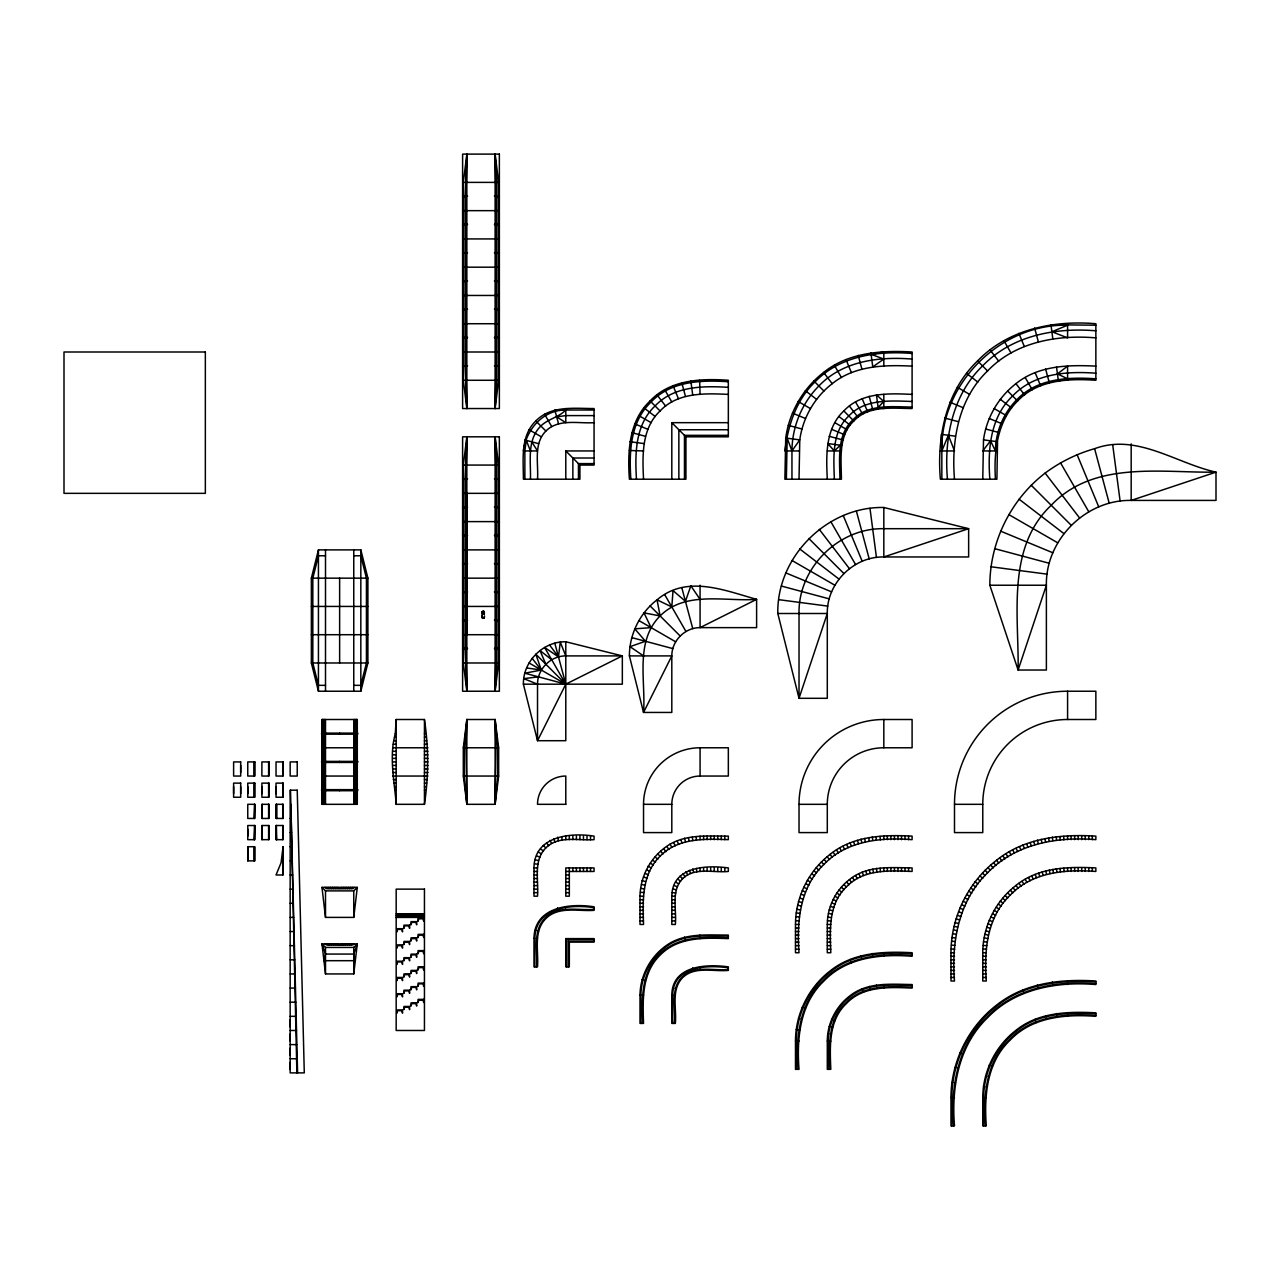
<?xml version="1.0" encoding="UTF-8"?>
<svg xmlns="http://www.w3.org/2000/svg" width="1280" height="1280" viewBox="0 0 1280 1280"><rect width="100%" height="100%" fill="white"/><g stroke="black" fill="none" stroke-linecap="round" stroke-linejoin="round"><path stroke-width="1.5" d="M482 612.864C482.304 610.576 484.432 610.576 484.4 612.864M483.04 613.424L482.192 612.896M483.456 612.976L483.248 612.176L483.52 612.96M484.464 615.92L484.384 617.68M247.76 860.864L247.76 846.72L254.816 846.72L254.816 860.864L247.76 860.864L248.112 846.72M254.112 818.448L254.464 804.32M254.112 839.664L254.464 825.52M254.464 818.448L254.816 804.32L247.76 804.32L247.76 818.448L254.816 818.448L254.816 804.32M254.464 839.664L254.816 825.52L247.76 825.52L247.76 839.664L254.816 839.664L254.816 825.52M261.888 839.664L261.888 825.52L268.96 825.52L268.96 839.664L261.888 839.664L262.24 825.52M466.848 719.504L465.968 747.776L466.848 804.32L495.12 804.32L498.656 776.048L498.656 747.776L495.12 719.504L466.848 719.504L463.312 747.776L463.312 776.048L466.848 804.32L466.848 719.504L464.192 747.776L464.192 776.048L466.848 804.32M495.12 804.32L496 747.776L495.12 719.504L497.76 747.776L497.76 776.048L495.12 804.32L495.12 719.504M484.288 613.536L484.256 611.504M484.208 613.28L483.376 613.424M827.296 479.216C826.144 455.856 825.136 428.384 843.824 410.944C861.264 392.256 888.736 393.264 912.096 394.4M982.768 479.216L983.504 439.872L997.536 441.728L996.912 479.216L940.368 479.216C936.784 436.896 945.904 391.344 977.568 360.928C1007.984 329.264 1053.536 320.144 1095.856 323.728L1095.856 380.272C1068.688 378.4 1037.616 379.728 1017.632 400.992C997.152 421.168 993.696 452 995.44 479.216M1095.856 337.872C1057.296 334.608 1015.376 341.872 987.584 370.944C958.512 398.736 951.248 440.672 954.496 479.216M395.296 733.648L396.176 719.504L424.448 719.504C428.688 747.776 428.688 776.048 424.448 804.32L396.176 804.32C394.464 780.832 388.896 756.992 395.296 733.648L396.176 733.648M523.392 684.176C522.912 661.504 543.12 641.296 565.792 641.76L622.336 655.904L622.336 684.176L523.392 684.176L537.52 740.704L565.792 740.704L565.792 641.76M685.936 436.816L685.936 479.216L629.392 479.216C627.472 452.032 628.784 420.944 650.08 400.944C670.08 379.648 701.168 378.352 728.336 380.272L728.336 436.816L685.936 436.816L671.808 422.672L728.336 422.672M629.392 655.904C629.408 634.24 639.872 613.024 657.056 599.824C686.592 574.656 723.776 590.144 756.608 599.36L756.608 627.632L700.08 627.632C684.944 627.536 671.712 640.768 671.808 655.904L671.808 712.448L643.536 712.448L629.392 655.904L671.808 655.904L643.536 712.448C645.904 680.544 634.656 641.488 660.096 615.92C685.664 590.48 724.72 601.744 756.608 599.36L700.08 627.632L700.08 585.232M643.536 479.216C642.384 455.872 641.44 428.4 660.096 410.96C677.536 392.304 704.992 393.264 728.336 394.4M785.728 438.032L784.88 479.216L841.424 479.216C841.296 459.712 837.904 435.904 853.84 420.96C868.784 405.008 892.592 408.416 912.096 408.544L912.096 352C881.536 350.208 848.432 352.416 823.6 372.448C803.056 388.336 789.216 412.304 785.728 438.032L799.776 439.872C802.768 417.824 814.624 397.296 832.224 383.68C854.608 365.52 884.688 364.736 912.096 366.128M777.808 613.504C776.624 556.832 827.168 506.288 883.824 507.488L968.64 528.688L968.64 556.96L883.824 556.96C853.6 556.32 826.656 583.28 827.296 613.504L827.296 698.304L799.024 698.304L777.808 613.504L827.296 613.504L799.024 698.304L799.024 613.504C798.064 568.16 838.496 527.728 883.824 528.688L968.64 528.688L883.824 556.96L883.824 507.488M795.488 924.464C795.504 897.392 808.576 870.88 830.048 854.384C853.056 835.728 883.904 834.608 912.096 836.128L912.096 839.664C881.12 837.232 846.448 840.608 823.856 864.496C799.968 887.072 796.592 921.76 799.024 952.736L795.488 952.736L795.488 924.464L799.024 924.464M795.488 1040.96C795.52 1013.92 808.608 987.456 830.048 970.992C853.056 952.336 883.904 951.216 912.096 952.736L912.096 956.272C881.12 953.84 846.448 957.232 823.856 981.104C799.968 1003.696 796.592 1038.368 799.024 1069.344L795.488 1069.344L795.488 1040.96L796.368 1040.992L796.368 1069.344M796.368 1040.992C796.4 1014.208 809.344 988 830.576 971.696C853.44 953.152 884.096 952.128 912.096 953.616M798.128 1069.344C795.664 1038.128 799.184 1003.232 823.232 980.48C845.984 956.432 880.88 952.928 912.096 955.392M827.296 924.464C827.296 907.136 835.664 890.16 849.408 879.616C866.992 865.232 890.992 867.648 912.096 867.92L912.096 871.456C889.712 870.544 863.152 868.992 846.352 886.992C828.352 903.792 829.904 930.352 830.816 952.736L827.296 952.736L827.296 924.464L830.816 924.464M827.296 1041.072C827.296 1023.744 835.664 1006.784 849.408 996.224C866.992 981.84 890.992 984.256 912.096 984.544L912.096 988.08C889.712 987.168 863.152 985.616 846.352 1003.6C828.368 1020.416 829.904 1046.96 830.816 1069.344L827.296 1069.344L827.296 1041.072L828.176 1041.104L828.176 1069.344M828.176 1041.104C828.176 1024.048 836.416 1007.328 849.952 996.928C867.392 982.672 891.184 985.2 912.096 985.424M829.936 1069.344C828.96 1046.72 827.568 1019.936 845.728 1002.976C862.688 984.816 889.472 986.224 912.096 987.184M950.976 952.736C950.992 916.992 968.256 882 996.592 860.224C1024.48 837.872 1061.376 833.952 1095.856 836.128L1095.856 839.664C1057.328 836.432 1015.408 843.744 987.616 872.784C958.576 900.56 951.28 942.48 954.496 981.008L950.976 981.008L950.976 952.736L954.496 952.736M950.976 1097.504C951.008 1061.792 968.288 1026.848 996.592 1005.104C1024.48 982.752 1061.376 978.816 1095.856 981.008L1095.856 984.544C1057.328 981.312 1015.408 988.624 987.616 1017.664C958.576 1045.456 951.28 1087.36 954.496 1125.888L950.976 1125.888L950.976 1097.504L951.856 1097.536L951.856 1125.888M951.856 1097.536C951.888 1062.096 969.024 1027.392 997.12 1005.808C1024.864 983.568 1061.568 979.728 1095.856 981.888M953.616 1125.888C950.368 1087.12 957.792 1044.992 986.992 1017.04C1014.944 987.84 1057.088 980.416 1095.856 983.664M989.84 585.232C989.872 541.904 1010.784 499.488 1045.136 473.088C1060.016 462.016 1076.768 453.744 1094.608 448.688C1136.752 432.976 1175.968 463.296 1216 472.144L1216 500.416L1131.184 500.416C1085.856 499.456 1045.424 539.888 1046.384 585.232L1046.384 670.032L1018.112 670.032L989.84 585.232L1046.384 585.232L1018.112 670.032C1018.96 615.344 1006.24 547.648 1051.232 505.264C1093.616 460.288 1161.312 473.008 1216 472.144L1131.184 500.416L1131.184 443.872M982.768 952.736C982.784 926.736 995.344 901.296 1015.952 885.456C1038.352 867.264 1068.432 866.512 1095.856 867.92L1095.856 871.456C1065.824 869.152 1032.048 872.032 1010.112 895.264C986.88 917.2 984 950.976 986.304 981.008L982.768 981.008L982.768 952.736L986.304 952.736M982.768 1097.616C982.784 1071.632 995.344 1046.176 1015.952 1030.336C1038.352 1012.16 1068.432 1011.408 1095.856 1012.816L1095.856 1016.336C1065.824 1014.048 1032.048 1016.912 1010.112 1040.16C986.88 1062.08 984.016 1095.856 986.304 1125.888L982.768 1125.888L982.768 1097.616L983.664 1097.648L983.664 1125.888M983.664 1097.648C983.664 1071.92 996.08 1046.72 1016.496 1031.04C1038.736 1012.976 1068.64 1012.32 1095.856 1013.696M985.424 1125.888C983.088 1095.632 986.096 1061.616 1009.488 1039.536C1031.584 1016.128 1065.584 1013.136 1095.856 1015.456M799.024 479.216L799.776 439.872L791.952 450.944L791.952 479.216M483.824 613.184L484.192 611.824L484.288 613.728M353.76 917.392L357.296 887.36L321.968 887.36L325.504 917.392L353.76 917.392L353.76 890.896L357.296 887.36M353.76 973.936L357.296 943.904L321.968 943.904L325.504 973.936L353.76 973.936L353.76 947.44L357.296 943.904L353.76 954.064L355.328 960.688L323.936 960.688L325.504 954.064L321.968 943.904L325.504 947.44L353.76 947.44M554.816 643.216L565.792 684.176L535.808 654.192L541.312 670.032L524.832 673.2L565.792 684.176L544.592 647.456L558.48 656.864L560.256 642.128L565.792 655.904L622.336 655.904L565.792 684.176L537.52 740.704L537.52 684.176C537.424 669.04 550.656 655.808 565.792 655.904M463.312 196.16L463.312 182.384L466.848 154.112L466.848 408.544L463.312 380.272L463.312 366.496M463.312 478.864L463.312 465.072L466.848 436.816L466.848 691.232L463.312 662.976L463.312 649.184M498.656 366.496L498.656 380.272L495.12 408.544L495.12 154.112L498.656 182.384L498.656 196.16M498.656 649.184L498.656 662.976L495.12 691.232L495.12 436.816L498.656 465.072L498.656 478.864M579.92 465.072L594.064 465.072L594.064 408.544C574.336 408.576 551.04 405.248 535.808 420.96C520.096 436.192 523.424 459.488 523.392 479.216L579.92 479.216L579.92 465.072L565.792 450.944L594.064 450.944M533.984 867.92C534.128 836.272 570.016 832.32 594.064 836.128L594.064 839.664C578.112 840.848 558.592 835.216 545.808 847.936C533.088 860.72 538.704 880.256 537.52 896.192L533.984 896.192L533.984 867.92L537.52 867.92M533.984 938.368C534.272 906.816 570.096 903.024 594.064 906.8L594.064 910.336C578.112 911.52 558.592 905.888 545.808 918.608C533.088 931.392 538.704 950.928 537.52 966.864L533.984 966.864L533.984 938.368L534.864 938.432L534.864 966.864M534.864 938.432C535.152 907.312 570.624 904.08 594.064 907.68M536.64 966.864C537.76 950.688 532.24 930.912 545.168 917.984C558.112 905.056 577.872 910.56 594.064 909.44M640 896.192C640.352 875.04 651.904 855.056 670.032 844.176C687.824 834.064 708.72 836.176 728.336 836.128L728.336 839.664C704.8 838.8 677.888 837.84 660.096 856.224C641.712 874.016 642.672 900.912 643.536 924.464L640 924.464L640 896.192L643.536 896.192M640 994.912C640.368 973.824 651.968 953.936 670.016 943.088C687.808 932.944 708.704 935.152 728.336 935.072L728.336 938.608C704.8 937.744 677.888 936.784 660.096 955.168C641.712 972.96 642.672 999.856 643.536 1023.408L640 1023.408L640 994.912L640.88 994.96L640.88 1023.408M640.88 994.96C641.248 974.176 652.656 954.56 670.464 943.856C688.128 933.808 708.864 936.048 728.336 935.952M642.656 1023.408C641.744 999.616 640.912 972.496 659.456 954.528C677.424 935.984 704.56 936.8 728.336 937.712M671.808 896.192C672.08 866.416 706.448 864.928 728.336 867.92L728.336 871.456C713.328 872.96 694.768 866.832 682.576 878.704C670.704 890.896 676.832 909.456 675.344 924.464L671.808 924.464L671.808 896.192L675.344 896.192M671.808 995.136C672.08 965.36 706.448 963.872 728.336 966.864L728.336 970.4C713.328 971.872 694.8 965.824 682.608 977.664C670.752 989.856 676.816 1008.4 675.344 1023.408L671.808 1023.408L671.808 995.136L672.688 995.2L672.688 1023.408M672.688 995.2C672.96 965.856 706.976 964.96 728.336 967.76M674.448 1023.408C675.856 1008.16 669.904 989.376 681.968 977.04C694.32 964.976 713.104 970.928 728.336 969.52M530.448 479.216C530.992 461.392 526.608 439.984 540.848 426C548.096 418.832 558.688 417.472 565.792 410.016L594.064 410.016M482.08 615.52C480.448 618.272 484.832 618.96 484.32 617.088M594.064 422.672C578.128 423.76 558.656 418.384 545.888 431.04C533.232 443.808 538.608 463.28 537.52 479.216M983.504 439.872C986.48 417.824 998.352 397.28 1015.952 383.664C1038.352 365.472 1068.432 364.736 1095.856 366.128M311.36 578.16L318.432 549.888L360.832 549.888L367.904 578.16L367.904 662.976L360.832 691.232L318.432 691.232L311.36 662.976L311.36 578.16L367.904 578.16M482.656 611.536L483.888 611.504L482.72 611.552M482.112 613.728L482.208 611.824L482.608 613.456M482.112 615.856L482.016 617.68M484.064 614.336L484.336 613.776A3.952 3.808 0 0 0 482.064 613.776L482.336 614.336M481.904 615.984L482.192 617.104M340.192 888.624L341.456 887.36M342.016 888.624L343.28 887.36M343.84 888.624L345.104 887.36M345.648 888.624L346.912 887.36M347.472 888.624L348.736 887.36M349.296 888.624L350.56 887.36M351.12 888.624L352.384 887.36M354.208 887.36L352.944 888.624L326.32 888.624L325.056 887.36M340.192 944.88L341.456 943.904M342.016 944.88L343.28 943.904M343.84 944.88L345.104 943.904M345.648 944.88L346.912 943.904M347.472 944.88L348.736 943.904M349.296 944.88L350.56 943.904M351.12 944.88L352.384 943.904M354.208 943.904L352.944 944.88L326.32 944.88L325.056 943.904M482.192 611.536L482 613.664M483.168 612.288L483.232 612.336M538.48 676.848L523.744 678.64L537.52 684.176M483.808 617.824L482.608 617.824M463.312 182.384L498.656 182.384M462.608 196.16L467.552 196.16L462.608 196.864M499.36 196.16L494.416 196.16L499.36 196.864M462.608 210.656L499.36 210.656M462.608 224.432L467.552 224.432L462.608 225.136M499.36 224.432L494.416 224.432L499.36 225.136M462.608 238.928L499.36 238.928M462.608 252.704L467.552 252.704L462.608 253.408M499.36 252.704L494.416 252.704L499.36 253.408M462.608 267.184L499.36 267.184M462.608 280.976L467.552 280.976L462.608 281.68M499.36 280.976L494.416 280.976L499.36 281.68M462.608 295.456L499.36 295.456M462.608 309.248L467.552 309.248L462.608 309.952M499.36 309.248L494.416 309.248L499.36 309.952M462.608 323.728L499.36 323.728M1095.856 325.2L1050.96 324.736L1052.816 338.768M1095.856 330.8C1055.424 327.376 1011.68 335.568 982.576 365.936C952.208 395.04 944.016 438.784 947.44 479.216M462.608 337.504L467.552 337.504L462.608 338.224M499.36 337.504L494.416 337.504L499.36 338.224M462.608 352L499.36 352M912.096 353.472C877.728 350.64 839.808 355.824 814.912 382.016C796.144 400.128 787.984 425.68 784.88 450.944L799.024 450.944M912.096 359.072C879.232 356.416 842.752 360.816 818.864 385.984C801.888 403.104 792.08 426.832 791.952 450.944L787.2 438.224L786.352 479.216M462.608 365.776L467.552 365.776L462.608 366.496M499.36 365.776L494.416 365.776L499.36 366.496M1095.856 373.2C1066.784 371.04 1033.904 373.408 1012.624 395.984C990.048 417.264 987.664 450.144 989.84 479.216M1095.856 378.8C1068.288 376.864 1036.848 378.4 1016.592 399.952C1003.232 413.376 995.568 432.016 995.44 450.944L990.528 440.8L982.768 450.944L996.912 450.944M463.312 380.272L498.656 380.272M728.336 381.744C701.568 379.888 670.848 380.976 651.12 402C630.096 421.728 629.024 452.432 630.864 479.216M728.336 387.344C703.072 385.776 673.808 385.968 655.088 405.952C635.104 424.672 634.912 453.952 636.464 479.216M912.096 401.472C890.672 400.8 865.024 398.624 848.832 415.952C831.504 432.128 833.68 457.776 834.352 479.216M912.096 407.072C892.192 406.816 868 403.68 852.8 419.92C836.56 435.104 839.696 459.312 839.952 479.216M594.064 415.6L565.792 415.6L556.656 416.864L565.792 422.672L565.792 408.544M728.336 429.744L678.864 429.744L678.864 479.216M728.336 435.344L684.464 435.344L684.464 479.216M827.296 450.944L841.424 450.944L840.32 445.216L834.352 450.944L827.744 443.568L841.792 445.408M940.368 450.944L954.496 450.944L948.384 435.248L941.84 450.944L941.84 479.216M594.064 458.016L572.864 458.016L572.864 479.216M594.064 463.6L578.448 463.6L578.448 479.216M463.312 465.072L498.656 465.072M462.608 478.864L467.552 478.864L462.608 479.568M499.36 478.864L494.416 478.864L499.36 479.568M462.608 493.344L499.36 493.344M462.608 507.136L467.552 507.136L462.608 507.84M499.36 507.136L494.416 507.136L499.36 507.84M462.608 521.616L499.36 521.616M462.608 535.408L467.552 535.408L462.608 536.112M499.36 535.408L494.416 535.408L499.36 536.112M462.608 549.888L499.36 549.888M325.504 555.776L318.432 555.776L312.832 578.16L312.832 662.976L318.432 685.344L325.504 685.344M353.76 555.776L360.832 555.776L366.432 578.16L366.432 662.976L360.832 685.344L353.76 685.344M462.608 563.664L467.552 563.664L462.608 564.384M499.36 563.664L494.416 563.664L499.36 564.384M462.608 578.16L499.36 578.16M462.608 591.936L467.552 591.936L462.608 592.64M499.36 591.936L494.416 591.936L499.36 592.64M311.36 606.432L367.904 606.432M462.608 606.432L499.36 606.432M482.304 617.6L484.096 617.6M462.608 620.208L467.552 620.208L462.608 620.912M499.36 620.208L494.416 620.208L499.36 620.912M311.36 634.704L367.904 634.704M462.608 634.704L499.36 634.704M462.608 648.48L467.552 648.48L462.608 649.184M499.36 648.48L494.416 648.48L499.36 649.184M311.36 662.976L367.904 662.976M463.312 662.976L498.656 662.976M1067.584 691.232L1095.856 691.232L1095.856 719.504L1067.584 719.504A84.816 84.816 0 0 0 982.768 804.32L982.768 832.592L954.496 832.592L954.496 804.32A113.072 113.072 0 0 1 1067.584 691.232L1067.584 719.504M883.824 719.504L912.096 719.504L912.096 747.776L883.824 747.776A56.544 56.544 0 0 0 827.296 804.32L827.296 832.592L799.024 832.592L799.024 804.32A84.816 84.816 0 0 1 883.824 719.504L883.824 747.776M424.448 733.648L425.328 733.648M394.624 737.184L396.176 737.184M424.448 737.184L425.984 737.184M393.968 740.704L396.176 740.704M424.448 740.704L426.656 740.704M393.296 744.24L396.176 744.24M424.448 744.24L427.312 744.24M321.968 747.776L357.296 747.776M392.64 747.776L427.968 747.776M463.312 747.776L498.656 747.776M643.536 804.32A56.544 56.544 0 0 1 700.08 747.776L728.336 747.776L728.336 776.048L700.08 776.048A28.272 28.272 0 0 0 671.808 804.32L643.536 804.32L643.536 832.592L671.808 832.592L671.808 804.32M392.64 751.312L396.176 751.312M424.448 751.312L427.968 751.312M392.64 754.848L396.176 754.848M424.448 754.848L427.968 754.848M392.64 758.384L396.176 758.384M424.448 758.384L427.968 758.384M392.64 761.92L396.176 761.92M424.448 761.92L427.968 761.92M240.688 765.44L240.688 772.512M392.64 765.44L396.176 765.44M424.448 765.44L427.968 765.44M392.64 768.976L396.176 768.976M424.448 768.976L427.968 768.976M392.64 772.512L396.176 772.512M424.448 772.512L427.968 772.512M321.968 776.048L357.296 776.048M392.64 776.048L427.968 776.048M463.312 776.048L498.656 776.048M393.296 779.584L396.176 779.584M424.448 779.584L427.312 779.584M393.968 783.12L396.176 783.12M424.448 783.12L426.656 783.12M233.616 786.656L233.616 793.712M240.688 786.656L240.688 793.712M247.76 786.656L247.76 793.712M261.888 786.656L261.888 793.712M276.032 786.656L276.032 793.712M394.624 786.656L396.176 786.656M424.448 786.656L425.984 786.656M395.296 790.192L396.176 790.192M424.448 790.192L425.328 790.192M290.864 804.32L296.88 1072.88M799.024 804.32L827.296 804.32M954.496 804.32L982.768 804.32M290.16 818.448L291.216 818.448M276.032 825.52L283.088 825.52L283.088 839.664L276.032 839.664L276.032 825.52L276.384 839.664M247.76 829.056L247.76 836.128M290.16 832.592L291.568 832.592M290.16 846.72L291.92 846.72M290.16 860.864L292.272 860.864M533.984 871.456L537.52 871.456M565.792 871.456L594.064 871.456L594.064 867.92L565.792 867.92L565.792 896.192L569.328 896.192L569.328 867.92M290.16 874.992L292.64 874.992M533.984 874.992L537.52 874.992M565.792 874.992L569.328 874.992M533.984 878.528L537.52 878.528M565.792 878.528L569.328 878.528M533.984 882.064L537.52 882.064M565.792 882.064L569.328 882.064M533.984 885.6L537.52 885.6M565.792 885.6L569.328 885.6M290.16 889.136L292.992 889.136M533.984 889.136L537.52 889.136M565.792 889.136L569.328 889.136M321.968 887.36L325.504 890.896L353.76 890.896M533.984 892.656L537.52 892.656M565.792 892.656L569.328 892.656M640 899.728L643.536 899.728M671.808 899.728L675.344 899.728M290.16 903.264L293.344 903.264M640 903.264L643.536 903.264M671.808 903.264L675.344 903.264M640 906.8L643.536 906.8M671.808 906.8L675.344 906.8M640 910.336L643.536 910.336M671.808 910.336L675.344 910.336M396.176 913.872L424.448 913.872M640 913.872L643.536 913.872M671.808 913.872L675.344 913.872M396.176 915.632L424.448 915.632M290.16 917.392L293.696 917.392M396.176 917.392L424.448 917.392M640 917.392L643.536 917.392M671.808 917.392L675.344 917.392M640 920.928L643.536 920.928M671.808 920.928L675.344 920.928M795.488 928L799.024 928M827.296 928L830.816 928M290.16 931.536L294.048 931.536M795.488 931.536L799.024 931.536M827.296 931.536L830.816 931.536M795.488 935.072L799.024 935.072M827.296 935.072L830.816 935.072M569.328 942.128L569.328 966.864L565.792 966.864L565.792 938.608L594.064 938.608L594.064 942.128L569.328 942.128L568.448 941.248L568.448 966.864M795.488 938.608L799.024 938.608M827.296 938.608L830.816 938.608M565.792 938.608L566.672 939.488L594.064 939.488M568.448 941.248L594.064 941.248M795.488 942.128L799.024 942.128M827.296 942.128L830.816 942.128M290.16 945.664L294.4 945.664M795.488 945.664L799.024 945.664M827.296 945.664L830.816 945.664M795.488 949.2L799.024 949.2M827.296 949.2L830.816 949.2M325.504 954.064L353.76 954.064M950.976 956.272L954.496 956.272M982.768 956.272L986.304 956.272M290.16 959.808L294.752 959.808M950.976 959.808L954.496 959.808M982.768 959.808L986.304 959.808M950.976 963.344L954.496 963.344M982.768 963.344L986.304 963.344M950.976 966.864L954.496 966.864M982.768 966.864L986.304 966.864M950.976 970.4L954.496 970.4M982.768 970.4L986.304 970.4M290.16 973.936L295.104 973.936M950.976 973.936L954.496 973.936M982.768 973.936L986.304 973.936M950.976 977.472L954.496 977.472M982.768 977.472L986.304 977.472M290.16 988.08L295.456 988.08M290.16 1002.208L295.808 1002.208M290.16 1016.336L296.16 1016.336M290.16 1019.872L290.16 1026.944M290.16 1030.48L296.528 1030.48M290.16 1034.016L290.16 1041.072M290.16 1044.608L296.88 1044.608M290.16 1048.144L290.16 1055.216M290.16 1058.752L297.232 1058.752M290.16 1062.288L290.16 1069.344M629.392 450.48L643.536 450.944M829.936 1041.168L830.816 1041.2M798.128 1041.056L799.024 1041.072M985.424 1097.712L986.304 1097.728M953.616 1097.584L954.496 1097.616M640.512 892.304L644.016 892.544M796 916.688L799.52 916.928M827.536 920.784L831.056 921.008M795.728 920.704L799.248 920.944M951.728 941.264L955.232 941.504M983.248 945.424L986.768 945.648M951.472 945.12L954.992 945.36M983.024 948.976L986.544 949.216M951.216 948.976L954.736 949.216M536.64 938.544L537.52 938.608M674.448 995.312L675.344 995.376M642.656 995.088L643.536 995.136M955.408 436.176L941.36 434.336L941.84 450.944C940.24 383.728 1000.368 323.6 1067.584 325.2L1051.888 331.744L1067.584 337.872L1067.584 323.728M629.968 441.712L644.016 443.568M991.056 566.784L1047.104 574.16M778.72 599.664L827.776 606.112M534.528 863.808L538 864.272M641.024 888.416L644.496 888.88M672.288 892.544L675.76 892.992M796.24 912.928L799.744 913.392M827.776 917.088L831.28 917.552M951.968 937.52L955.472 937.984M983.504 941.664L987.008 942.128M796.24 1029.552L797.104 1029.664M798.864 1029.888L799.744 1030.016M827.776 1033.696L828.656 1033.808M830.4 1034.048L831.28 1034.16M951.952 1082.4L952.832 1082.512M954.592 1082.752L955.472 1082.864M983.504 1086.544L984.384 1086.672M986.128 1086.896L987.008 1087.008M526.608 667.952L541.312 670.032L532.144 658.352M797.76 905.296L801.216 905.984M828.496 913.456L831.952 914.144M796.976 909.248L800.432 909.936M641.536 884.528L644.976 885.216M954.176 926.4L957.632 927.088M952.736 933.664L956.192 934.352M944.608 418L958.304 421.664M985.664 428.992L999.344 432.656M788.256 425.328L801.936 429.008M829.184 436.304L842.864 439.968M631.776 432.64L645.456 436.304M994.656 548.64L1049.264 563.28M524.832 439.968L538.608 443.664M781.424 586.064L829.216 598.864M631.808 637.616L672.768 648.592M954.944 922.56L958.352 923.472M985.664 930.784L989.072 931.696M984.976 934.256L988.384 935.168M984.272 937.744L987.696 938.656M953.504 929.808L956.912 930.72M798.496 901.6L801.904 902.512M829.216 909.84L832.624 910.752M642.048 880.656L645.456 881.568M672.768 888.88L676.176 889.792M535.072 859.696L538.48 860.608M535.04 930.368L535.904 930.592M537.632 931.056L538.48 931.28M798.48 1018.208L799.344 1018.448M801.056 1018.896L801.904 1019.136M829.216 1026.448L830.064 1026.672M831.776 1027.136L832.64 1027.36M642.016 979.584L642.88 979.808M644.592 980.272L645.456 980.512M672.768 987.824L673.632 988.048M675.344 988.512L676.208 988.752M954.928 1067.44L955.792 1067.664M957.504 1068.128L958.352 1068.352M985.664 1075.664L986.512 1075.904M988.224 1076.352L989.088 1076.592M958.576 911.824L961.92 912.96M988.016 923.84L991.36 924.976M957.392 915.328L960.736 916.464M986.88 927.216L990.208 928.352M956.208 918.832L959.552 919.968M800.992 894.224L804.336 895.36M830.4 906.336L833.744 907.472M799.712 898.032L803.04 899.168M643.552 877.024L646.88 878.16M949.968 402.224L963.056 407.648M989.232 418.496L1002.32 423.904M792.416 413.088L805.504 418.496M831.568 429.296L844.656 434.72M1000.608 531.136L1052.832 552.768M634.752 423.888L647.84 429.312M785.888 572.928L831.6 591.856M959.84 908.112L963.104 909.456M989.232 920.288L992.496 921.632M802.208 890.656L805.472 892.016M831.6 902.832L834.864 904.176M645.04 873.408L648.288 874.752M674.176 885.472L677.408 886.816M536.656 855.856L539.904 857.2M959.84 1052.992L960.656 1053.328M962.288 1054L963.104 1054.352M989.232 1065.168L990.048 1065.504M991.68 1066.176L992.496 1066.512M802.208 1007.264L803.024 1007.616M804.656 1008.288L805.472 1008.624M831.6 1019.44L832.416 1019.776M834.048 1020.464L834.864 1020.8M964.848 897.952L968.016 899.52M963.216 901.264L966.384 902.832M961.584 904.592L964.752 906.144M805.648 883.664L808.816 885.232M833.232 899.52L836.384 901.072M803.872 887.28L807.04 888.848M646.544 869.776L649.696 871.328M992.496 913.664L995.632 915.264M990.912 916.864L994.064 918.464M957.328 387.296L969.6 394.368M994.128 408.544L1006.4 415.616M1008.784 514.56L1057.744 542.816M798.144 401.472L810.4 408.56M834.832 422.656L847.104 429.744M638.848 415.6L651.104 422.672M792.016 560.496L834.864 585.232M529.072 429.744L541.408 436.864M638.864 620.56L675.584 641.76M966.592 894.432L969.648 896.192M994.128 910.336L997.2 912.096M529.072 662.976L565.792 684.176M807.328 880.288L810.384 882.064M834.864 896.192L837.92 897.968M652.544 860.304L655.6 862.064M650.288 863.232L653.36 864.992M648.048 866.16L651.104 867.92M675.584 882.064L678.656 883.824M540.496 849.104L543.552 850.864M538.256 852.032L541.312 853.792M972.88 885.008L975.824 886.976M970.832 888.08L973.76 890.048M996.224 907.2L999.152 909.152M968.768 891.168L971.712 893.12M811.648 873.824L814.576 875.776M836.912 893.12L839.856 895.088M809.408 877.168L812.352 879.12M643.536 655.904L630 646.672L645.456 641.264L634.784 628.848L651.104 627.632L644 612.88L660.096 615.92L657.056 599.824L671.808 606.944L673.024 590.608L685.44 601.296L690.848 585.824L700.08 599.36M966.592 373.44L977.824 382.064M1000.304 399.312L1011.536 407.936M1019.056 499.184L1063.904 533.6M805.328 390.704L816.576 399.328M838.944 416.512L850.192 425.136M643.984 407.904L655.216 416.528M799.728 548.96L838.976 579.072M975.072 881.744L977.872 883.904M1000.304 901.104L1003.104 903.264M998.336 904.048L1001.136 906.192M813.744 870.688L816.544 872.832M838.976 890.048L841.776 892.192M655.072 857.008L657.84 859.152M677.84 879.136L680.624 881.264M337.808 943.904L339.072 944.88M335.984 943.904L337.248 944.88M334.16 943.904L335.424 944.88M332.352 943.904L333.616 944.88M330.528 943.904L331.792 944.88M328.704 943.904L329.968 944.88M326.88 943.904L328.144 944.88M551.664 659.696L539.984 650.528L545.808 664.176M982.528 873.232L985.184 875.552M1005.136 895.6L1007.776 897.92M980.096 876.016L982.752 878.336M1002.784 898.272L1005.44 900.608M977.664 878.8L980.304 881.12M818.88 864.832L821.536 867.152M841.408 887.264L844.064 889.584M816.224 867.856L818.88 870.176M977.568 360.928L987.584 370.944M1007.616 390.976L1017.632 400.992M1031.248 485.28L1071.216 525.264M813.856 380.976L823.888 390.992M843.824 410.944L853.84 420.96M808.864 538.528L843.856 573.52M650.08 400.944L660.096 410.96M535.808 420.96L545.888 431.04M985.12 870.272L987.616 872.784M1007.616 892.768L1010.112 895.264M650.096 605.92L680.08 635.904M821.36 862L823.856 864.496M843.856 884.48L846.352 886.992M657.6 853.712L660.096 856.224M680.08 876.208L682.576 878.704M543.296 845.44L545.808 847.936M337.808 887.36L339.072 888.624M335.984 887.36L337.248 888.624M334.16 887.36L335.424 888.624M332.352 887.36L333.616 888.624M330.528 887.36L331.792 888.624M328.704 887.36L329.968 888.624M326.88 887.36L328.144 888.624M660.704 851.328L663.024 853.968M993.632 862.816L995.968 865.456M1013.12 887.936L1015.456 890.592M990.864 865.248L993.184 867.904M1010.448 890.288L1012.768 892.928M988.08 867.68L990.4 870.336M827.216 856.864L829.536 859.52M846.624 882.048L848.96 884.704M824.192 859.52L826.512 862.16M990.08 349.952L998.704 361.184M1015.952 383.664L1024.576 394.896M1045.136 473.088L1079.568 517.936M823.6 372.448L832.224 383.68M849.392 406.064L858.016 417.296M819.296 529.392L849.408 568.64M657.024 394.848L665.648 406.096M996.592 860.224L998.752 863.024M1015.952 885.456L1018.112 888.256M830.048 854.384L832.192 857.184M849.408 879.616L851.568 882.416M663.808 848.944L665.952 851.728M683.008 873.968L685.152 876.736M546.592 842.912L548.736 845.696M549.568 644.992L558.48 656.864M1006.016 853.936L1007.968 856.864M1022.048 881.376L1024 884.32M1002.928 855.984L1004.896 858.912M1019.088 883.36L1021.04 886.288M999.856 858.032L1001.824 860.976M836.528 850.048L838.48 852.976M852.48 877.552L854.448 880.48M833.184 852.288L835.136 855.216M666.928 846.56L668.88 849.472M531.712 441.808L537.52 450.944L523.392 450.944C526.144 429.536 543.088 409.76 565.792 410.016L554.816 409.984L558.512 423.76M1003.936 340.688L1011.008 352.96M1025.184 377.504L1032.256 389.76M1060.512 462.816L1088.784 511.776M834.352 365.264L841.44 377.52M855.536 401.952L862.624 414.224M830.816 521.68L855.552 564.528M1009.28 851.744L1011.04 854.8M1025.184 879.296L1026.944 882.352M664.72 389.712L671.808 401.984M839.664 847.952L841.424 851.024M855.552 875.504L857.328 878.56M664.736 594.688L685.936 631.424M544.592 414.224L551.712 426.56M670.032 844.176L671.808 847.232M685.936 871.712L687.712 874.768M549.888 840.384L551.664 843.44M1019.44 846.736L1020.992 849.904M1031.744 876.048L1033.312 879.216M1016.112 848.368L1017.68 851.536M1028.56 877.616L1030.112 880.784M1012.8 850.016L1014.352 853.168M846.64 844.512L848.208 847.68M858.88 873.872L860.432 877.024M843.04 846.288L844.592 849.456M673.664 842.672L675.216 845.824M1077.104 454.64L1098.736 506.88M1018.864 333.328L1024.288 346.416M1035.12 372.592L1040.544 385.68M845.968 359.536L851.392 372.624M862.176 398.688L867.6 411.76M1022.96 844.992L1024.304 848.272M1035.12 874.384L1036.48 877.648M843.264 515.552L862.192 561.264M1022.96 989.872L1023.296 990.688M1023.968 992.336L1024.304 993.152M1035.12 1019.264L1035.472 1020.08M1036.144 1021.712L1036.48 1022.544M673.008 385.616L678.432 398.704M850.016 842.848L851.376 846.112M862.192 872.224L863.536 875.488M850.016 959.456L850.352 960.272M851.04 961.904L851.376 962.72M862.192 988.848L862.528 989.664M863.2 991.296L863.552 992.112M677.28 841.168L678.624 844.4M689.344 870.304L690.688 873.536M553.728 838.8L555.072 842.032M530.448 450.944L526.272 440.352L524.864 450.944L524.864 479.216M1038.592 873.2L1039.824 876.512M1033.68 841.36L1034.816 844.704M1042.064 872.032L1043.2 875.36M1030.176 842.544L1031.312 845.888M1026.672 843.744L1027.808 847.072M857.392 840.336L858.528 843.68M865.696 871.04L866.832 874.384M853.584 841.632L854.72 844.976M680.896 839.664L682.032 842.992M1094.608 448.688L1109.232 503.312M1034.64 327.984L1038.304 341.664M1045.632 369.024L1049.296 382.704M1037.408 840.096L1038.32 843.504M1045.632 870.816L1046.544 874.224M1037.392 984.976L1037.632 985.824M1038.08 987.536L1038.32 988.4M1045.632 1015.696L1045.856 1016.56M1046.32 1018.272L1046.544 1019.12M858.224 355.376L861.888 369.056M869.184 396.304L872.848 409.984M856.384 511.104L869.2 558.88M860.96 839.136L861.872 842.544M869.2 869.856L870.112 873.264M860.96 955.744L861.184 956.592M861.648 958.304L861.872 959.152M869.2 986.464L869.424 987.328M869.888 989.024L870.112 989.888M681.776 382.656L685.44 396.336M681.776 587.632L692.752 628.592M684.528 838.176L685.44 841.584M692.752 868.896L693.664 872.304M684.512 937.088L684.752 937.952M685.216 939.664L685.44 940.528M692.752 967.84L692.992 968.688M693.456 970.416L693.68 971.28M557.568 837.2L558.48 840.624M557.552 907.856L557.776 908.72M558.24 910.432L558.48 911.296M1052.8 869.376L1053.504 872.848M1056.288 868.672L1056.976 872.16M1048.512 837.888L1049.2 841.344M1044.88 838.608L1045.568 842.064M1049.328 870.064L1050.016 873.536M1041.248 839.328L1041.936 842.784M868.608 837.616L869.296 841.072M872.816 869.136L873.504 872.592M864.656 838.4L865.344 841.856M688.416 837.664L689.104 841.104M1112.736 445.088L1120.128 501.136M1056.512 366.864L1058.368 380.912L1067.584 378.8L1057.44 373.888L1067.584 366.128L1067.584 380.272M1052.368 837.12L1052.816 840.624M1052.368 982L1052.48 982.88M1052.704 984.624L1052.816 985.504M1056.512 1013.536L1056.624 1014.416M1056.864 1016.176L1056.976 1017.04M870.912 352.848L872.768 366.896L883.824 359.072L871.104 354.304L883.824 352L883.824 366.128M878.288 408.896L876.448 394.864L883.824 401.472L878.096 407.44L883.824 408.544L883.824 394.4M869.984 508.384L876.448 557.44M872.304 836.88L872.752 840.384M876.448 868.416L876.912 871.92M872.304 953.488L872.416 954.368M872.64 956.112L872.752 956.992M876.448 985.024L876.56 985.904M876.8 987.664L876.912 988.528M690.848 380.848L692.688 394.896M692.304 837.152L692.752 840.624M696.416 868.416L696.88 871.888M561.68 836.672L562.128 840.144M1060.048 868.416L1060.496 871.92M1063.664 836.384L1063.888 839.904M1063.824 868.176L1064.064 871.696M1059.968 836.624L1060.208 840.144M1056.288 836.864L1056.512 840.384M880.064 836.368L880.304 839.888M880.144 868.176L880.368 871.68M876.048 836.64L876.288 840.144M699.84 935.072L699.904 935.952M700.016 937.712L700.08 938.608M700.08 966.864L700.128 967.76M700.24 969.52L700.304 970.4M565.552 906.8L565.616 907.68M565.728 909.44L565.792 910.336M696.192 836.64L696.416 840.144M1067.472 981.008L1067.504 981.888M1067.552 983.664L1067.584 984.544M1067.584 1012.816L1067.616 1013.696M1067.664 1015.456L1067.696 1016.336M883.712 952.736L883.744 953.616M883.792 955.392L883.824 956.272M883.824 984.544L883.856 985.424M883.92 987.184L883.936 988.08M699.616 380.272L700.08 394.4M290.512 790.192L297.584 1072.88M276.384 825.52L276.736 839.664M1092.32 836.128L1092.32 839.664M1092.32 867.92L1092.32 871.456M1088.784 836.128L1088.784 839.664M1088.784 867.92L1088.784 871.456M1085.248 836.128L1085.248 839.664M1085.248 867.92L1085.248 871.456M1081.712 836.128L1081.712 839.664M1081.712 867.92L1081.712 871.456M1078.192 836.128L1078.192 839.664M1078.192 867.92L1078.192 871.456M1074.656 836.128L1074.656 839.664M1074.656 867.92L1074.656 871.456M1071.12 836.128L1071.12 839.664M1071.12 867.92L1071.12 871.456M1067.584 836.128L1067.584 839.664M1067.584 867.92L1067.584 871.456M908.56 836.128L908.56 839.664M908.56 867.92L908.56 871.456M905.024 836.128L905.024 839.664M905.024 867.92L905.024 871.456M901.504 836.128L901.504 839.664M901.504 867.92L901.504 871.456M897.968 836.128L897.968 839.664M897.968 867.92L897.968 871.456M894.432 836.128L894.432 839.664M894.432 867.92L894.432 871.456M890.896 836.128L890.896 839.664M890.896 867.92L890.896 871.456M887.36 836.128L887.36 839.664M887.36 867.92L887.36 871.456M883.824 836.128L883.824 839.664M883.824 867.92L883.824 871.456M724.816 836.128L724.816 839.664M724.816 867.92L724.816 871.456M721.28 836.128L721.28 839.664M721.28 867.92L721.28 871.456M717.744 836.128L717.744 839.664M717.744 867.92L717.744 871.456M714.208 836.128L714.208 839.664M714.208 867.92L714.208 871.456M710.672 836.128L710.672 839.664M710.672 867.92L710.672 871.456M707.136 836.128L707.136 839.664M707.136 867.92L707.136 871.456M703.6 836.128L703.6 839.664M703.6 867.92L703.6 871.456M700.08 747.776L700.08 776.048M700.08 836.128L700.08 839.664M700.08 867.92L700.08 871.456M671.808 422.672L671.808 479.216M590.528 836.128L590.528 839.664M590.528 867.92L590.528 871.456M586.992 836.128L586.992 839.664M586.992 867.92L586.992 871.456M583.456 836.128L583.456 839.664M583.456 867.92L583.456 871.456M579.92 836.128L579.92 839.664M579.92 867.92L579.92 871.456M576.4 836.128L576.4 839.664M576.4 867.92L576.4 871.456M572.864 836.128L572.864 839.664M572.864 867.92L572.864 871.456M569.328 836.128L569.328 839.664M566.672 939.488L566.672 966.864M565.792 450.944L565.792 479.216M565.792 836.128L565.792 839.664M498.656 196.864L498.656 224.432M498.656 225.136L498.656 252.704M498.656 253.408L498.656 280.976M498.656 281.68L498.656 309.248M498.656 309.952L498.656 337.504M498.656 338.224L498.656 365.776M498.656 479.568L498.656 507.136M498.656 507.84L498.656 535.408M498.656 536.112L498.656 563.664M498.656 564.384L498.656 591.936M498.656 592.64L498.656 620.208M498.656 620.912L498.656 648.48M496 196.16L495.12 154.112L496.88 182.384L496.88 380.272L495.12 408.544L496 366.496M496 196.864L496 224.432M496 225.136L496 252.704M496 253.408L496 280.976M496 281.68L496 309.248M496 309.952L496 337.504M496 338.224L496 365.776M496 478.864L495.12 436.816L496.88 465.072L496.88 662.976L495.12 691.232L496 649.184M496 479.568L496 507.136M496 507.84L496 535.408M496 536.112L496 563.664M496 564.384L496 591.936M496 592.64L496 620.208M496 620.912L496 648.48M466.672 493.696L466.672 521.264M466.672 521.968L466.672 549.536M466.672 550.24L466.672 577.808M466.672 578.512L466.672 606.08M466.672 606.784L466.672 634.352M465.968 196.16L466.848 154.112L465.072 196.16M465.968 196.864L465.968 224.432M465.968 225.136L465.968 252.704M465.968 253.408L465.968 280.976M465.968 281.68L465.968 309.248M465.968 309.952L465.968 337.504M465.968 338.224L465.968 365.776M465.968 366.496L466.848 408.544L465.072 366.496M465.968 478.864L466.848 436.816L465.072 478.864M465.968 479.568L465.968 507.136M465.968 507.84L465.968 535.408M465.968 536.112L465.968 563.664M465.968 564.384L465.968 591.936M465.968 592.64L465.968 620.208M465.968 620.912L465.968 648.48M465.968 649.184L466.848 691.232L465.072 649.184M465.072 196.864L465.072 224.432M465.072 225.136L465.072 252.704M465.072 253.408L465.072 280.976M465.072 281.68L465.072 309.248M465.072 309.952L465.072 337.504M465.072 338.224L465.072 365.776M465.072 479.568L465.072 507.136M465.072 507.84L465.072 535.408M465.072 536.112L465.072 563.664M465.072 564.384L465.072 591.936M465.072 592.64L465.072 620.208M465.072 620.912L465.072 648.48M463.312 196.864L463.312 224.432M463.312 225.136L463.312 252.704M463.312 253.408L463.312 280.976M463.312 281.68L463.312 309.248M463.312 309.952L463.312 337.504M463.312 338.224L463.312 365.776M463.312 479.568L463.312 507.136M463.312 507.84L463.312 535.408M463.312 536.112L463.312 563.664M463.312 564.384L463.312 591.936M463.312 592.64L463.312 620.208M463.312 620.912L463.312 648.48M424.448 719.504L424.448 804.32M422.672 913.872L422.672 917.392M420.912 913.872L420.912 917.392M419.136 913.872L419.136 917.392M417.376 913.872L417.376 917.392M415.6 913.872L415.6 917.392M413.84 913.872L413.84 917.392M412.08 913.872L412.08 917.392M410.304 913.872L410.304 917.392M408.544 913.872L408.544 917.392M406.768 913.872L406.768 917.392M405.008 913.872L405.008 917.392M403.232 913.872L403.232 917.392M401.472 913.872L401.472 917.392M399.712 913.872L399.712 917.392M397.936 913.872L397.936 917.392M396.176 719.504L396.176 804.32M360.832 549.888L360.832 691.232M357.296 733.12L357.296 719.504L321.968 719.504L321.968 733.12M357.296 734.176L357.296 761.392M357.296 762.448L357.296 789.648M357.296 790.72L357.296 804.32L321.968 804.32L321.968 790.72M356.944 719.504L356.944 804.32M356.592 719.504L356.592 804.32M355.888 719.504L355.888 804.32M354.832 719.504L354.832 804.32M353.76 549.888L353.76 691.232M353.76 719.504L353.76 804.32M339.632 578.16L339.632 662.976M339.632 733.12L339.632 734.176M339.632 761.392L339.632 762.448M339.632 789.648L339.632 790.72M325.504 549.888L325.504 691.232M325.504 719.504L325.504 804.32M325.504 890.896L325.504 917.392M325.504 947.44L325.504 973.936M324.432 719.504L324.432 804.32M323.552 719.504L323.376 804.32M322.672 719.504L322.672 804.32M322.32 719.504L322.32 804.32M321.968 734.176L321.968 761.392M321.968 762.448L321.968 789.648M318.432 549.888L318.432 691.232M282.736 761.92L282.736 776.048M282.736 783.12L282.736 797.248M282.736 804.32L282.736 818.448M282.736 825.52L282.736 839.664M282.736 850.848L282.736 874.992M276.736 804.32L276.736 818.448M276.384 804.32L276.384 818.448M268.608 761.92L268.608 776.048M268.608 783.12L268.608 797.248M268.608 804.32L268.608 818.448M268.608 825.52L268.608 839.664M262.24 804.32L262.24 818.448M254.464 761.92L254.464 776.048M254.464 783.12L254.464 797.248M254.464 846.72L254.464 860.864M254.112 761.92L254.112 776.048M254.112 783.12L254.112 797.248M254.112 846.72L254.112 860.864M283.088 846.72L281.056 862.8L276.032 874.992L283.088 874.992L283.088 846.72M499.36 154.112L462.608 154.112L462.608 408.544L499.36 408.544L499.36 154.112M205.344 352L64 352L64 493.344L205.344 493.344L205.344 352M499.36 436.816L462.608 436.816L462.608 691.232L499.36 691.232L499.36 436.816M357.648 733.12L321.616 733.12L321.616 734.176L357.648 734.176L357.648 733.12M357.648 761.392L321.616 761.392L321.616 762.448L357.648 762.448L357.648 761.392M240.688 761.92L233.616 761.92L233.616 776.048L240.688 776.048L240.688 761.92M254.816 761.92L247.76 761.92L247.76 776.048L254.816 776.048L254.816 761.92M268.96 761.92L261.888 761.92L261.888 776.048L268.96 776.048L268.96 761.92M283.088 761.92L276.032 761.92L276.032 776.048L283.088 776.048L283.088 761.92M297.232 761.92L290.16 761.92L290.16 776.048L297.232 776.048L297.232 761.92M240.688 783.12L233.616 783.12L233.616 797.248L240.688 797.248L240.688 783.12M254.816 783.12L247.76 783.12L247.76 797.248L254.816 797.248L254.816 783.12M268.96 783.12L261.888 783.12L261.888 797.248L268.96 797.248L268.96 783.12M283.088 783.12L276.032 783.12L276.032 797.248L283.088 797.248L283.088 783.12M357.648 789.648L321.616 789.648L321.616 790.72L357.648 790.72L357.648 789.648M297.232 790.192L290.16 790.192L290.16 1072.88L304.288 1072.88L297.232 790.192M268.96 804.32L261.888 804.32L261.888 818.448L268.96 818.448L268.96 804.32M283.088 804.32L276.032 804.32L276.032 818.448L283.088 818.448L283.088 804.32M565.792 804.32L537.52 804.32A28.272 28.272 0 0 1 565.792 776.048L565.792 804.32M424.448 889.136L396.176 889.136L396.176 1030.48L424.448 1030.48L424.448 889.136M423.728 918.112L418.08 918.112L418.08 921.28L418.784 918.816L423.024 918.816L423.728 921.28L423.728 918.112M416.672 921.632L411.008 921.632L411.008 924.816L411.728 922.352L415.968 922.352L416.672 924.816L416.672 921.632M409.6 925.168L403.952 925.168L403.952 928.352L404.656 925.872L408.896 925.872L409.6 928.352L409.6 925.168M402.528 928.704L396.88 928.704L396.88 931.888L397.584 929.408L401.824 929.408L402.528 931.888L402.528 928.704M423.728 934.368L418.08 934.368L418.08 937.536L418.784 935.072L423.024 935.072L423.728 937.536L423.728 934.368M416.672 937.888L411.008 937.888L411.008 941.072L411.728 938.608L415.968 938.608L416.672 941.072L416.672 937.888M409.6 941.424L403.952 941.424L403.952 944.608L404.656 942.128L408.896 942.128L409.6 944.608L409.6 941.424M402.528 944.96L396.88 944.96L396.88 948.144L397.584 945.664L401.824 945.664L402.528 948.144L402.528 944.96M423.728 950.608L418.08 950.608L418.08 953.792L418.784 951.328L423.024 951.328L423.728 953.792L423.728 950.608M416.672 954.144L411.008 954.144L411.008 957.328L411.728 954.864L415.968 954.864L416.672 957.328L416.672 954.144M409.6 957.68L403.952 957.68L403.952 960.864L404.656 958.384L408.896 958.384L409.6 960.864L409.6 957.68M402.528 961.216L396.88 961.216L396.88 964.4L397.584 961.92L401.824 961.92L402.528 964.4L402.528 961.216M423.728 966.864L418.08 966.864L418.08 970.048L418.784 967.584L423.024 967.584L423.728 970.048L423.728 966.864M416.672 970.4L411.008 970.4L411.008 973.584L411.728 971.104L415.968 971.104L416.672 973.584L416.672 970.4M409.6 973.936L403.952 973.936L403.952 977.12L404.656 974.64L408.896 974.64L409.6 977.12L409.6 973.936M402.528 977.472L396.88 977.472L396.88 980.656L397.584 978.176L401.824 978.176L402.528 980.656L402.528 977.472M423.728 983.12L418.08 983.12L418.08 986.304L418.784 983.84L423.024 983.84L423.728 986.304L423.728 983.12M416.672 986.656L411.008 986.656L411.008 989.84L411.728 987.36L415.968 987.36L416.672 989.84L416.672 986.656M409.6 990.192L403.952 990.192L403.952 993.376L404.656 990.896L408.896 990.896L409.6 993.376L409.6 990.192M402.528 993.728L396.88 993.728L396.88 996.912L397.584 994.432L401.824 994.432L402.528 996.912L402.528 993.728M423.728 999.376L418.08 999.376L418.08 1002.56L418.784 1000.096L423.024 1000.096L423.728 1002.56L423.728 999.376M416.672 1002.912L411.008 1002.912L411.008 1006.096L411.728 1003.616L415.968 1003.616L416.672 1006.096L416.672 1002.912M409.6 1006.448L403.952 1006.448L403.952 1009.632L404.656 1007.152L408.896 1007.152L409.6 1009.632L409.6 1006.448M402.528 1009.984L396.88 1009.984L396.88 1013.168L397.584 1010.688L401.824 1010.688L402.528 1013.168L402.528 1009.984"/></g></svg>
